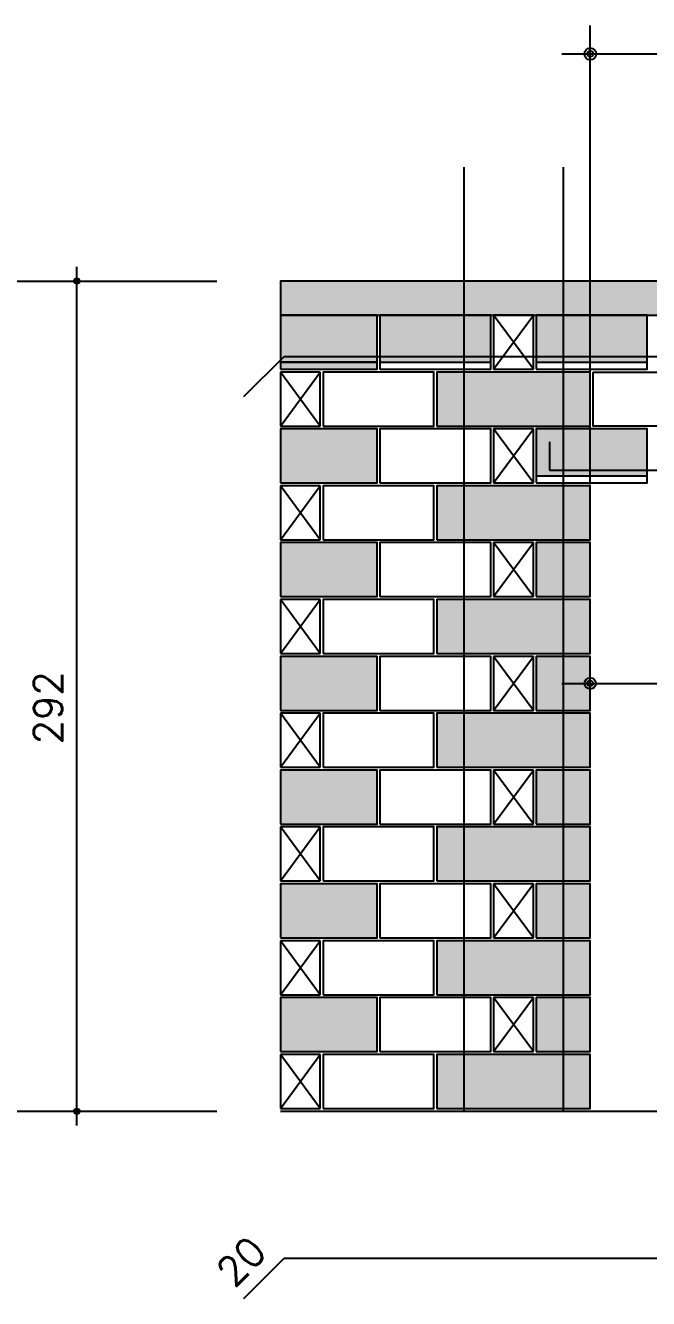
# Model space of a CAD drawing. Extents: x -1.9 to 86, y -1.5 to 61.
# Drawn here: x 38.15 to 42.53, y 10.86 to 19.81 of the extents above; entities that cross this region are included whole.
import ezdxf

# ---------------------------------------------------------------- set-up
doc = ezdxf.new("R2010")
doc.units = 0
doc.header["$MEASUREMENT"] = 0
for name, color, linetype in [('PENA_01', 1, 'CONTINUOUS'), ('PENA_02', 2, 'CONTINUOUS'), ('PENA_03', 3, 'CONTINUOUS'), ('PENA_05', 5, 'CONTINUOUS'), ('PENA_09', 254, 'CONTINUOUS'), ('PENA_11', 252, 'CONTINUOUS'), ('PENA_19', 240, 'CONTINUOUS'), ('PENA_21', 100, 'CONTINUOUS'), ('PENA_23', 50, 'CONTINUOUS')]:
    doc.layers.add(name, color=color, linetype=linetype)
doc.styles.get("Standard").update_dxf_attribs({"font": 'ROMANS.SHX'})

msp = doc.modelspace()

# ---------------------------------------------------------------- linework, layer by layer
at = {"layer": 'PENA_01', "linetype": 'Continuous'}
for p, q in [((42.12495, 16.583125), (42.12495, 19.810517)), ((41.92495, 19.610517), (45.34495, 19.610517)), ((37.366594, 18.013125), (39.497458, 18.013125)), ((39.94495, 17.443125), (40.62495, 17.443125)), ((40.64495, 17.443125), (41.42495, 17.443125)), ((41.74495, 17.443125), (42.52495, 17.443125)), ((41.74495, 16.643125), (42.52495, 16.643125)), ((41.92495, 15.183125), (45.34495, 15.183125)), ((37.366594, 12.173125), (39.497458, 12.173125))]:
    msp.add_line(p, q, dxfattribs=at)
at = {"layer": 'PENA_02', "linetype": 'Continuous'}
for p, q in [((41.72495, 17.773125), (41.44495, 17.773125)), ((41.44495, 17.773125), (41.44495, 17.393125)), ((41.72495, 17.393125), (41.72495, 17.773125)), ((40.22495, 17.373125), (39.94495, 17.373125)), ((39.94495, 17.373125), (39.94495, 16.993125)), ((40.22495, 16.993125), (40.22495, 17.373125)), ((41.44495, 17.393125), (41.72495, 17.393125)), ((39.94495, 16.993125), (40.22495, 16.993125)), ((41.72495, 16.973125), (41.44495, 16.973125)), ((41.44495, 16.973125), (41.44495, 16.593125)), ((41.72495, 16.593125), (41.72495, 16.973125)), ((40.22495, 16.573125), (39.94495, 16.573125)), ((39.94495, 16.573125), (39.94495, 16.193125)), ((40.22495, 16.193125), (40.22495, 16.573125)), ((41.44495, 16.593125), (41.72495, 16.593125)), ((39.94495, 16.193125), (40.22495, 16.193125)), ((41.72495, 16.173125), (41.44495, 16.173125)), ((41.44495, 16.173125), (41.44495, 15.793125)), ((41.72495, 15.793125), (41.72495, 16.173125)), ((40.22495, 15.773125), (39.94495, 15.773125)), ((39.94495, 15.773125), (39.94495, 15.393125)), ((40.22495, 15.393125), (40.22495, 15.773125)), ((41.44495, 15.793125), (41.72495, 15.793125)), ((39.94495, 15.393125), (40.22495, 15.393125)), ((41.72495, 15.373125), (41.44495, 15.373125)), ((41.44495, 15.373125), (41.44495, 14.993125)), ((41.72495, 14.993125), (41.72495, 15.373125)), ((40.22495, 14.973125), (39.94495, 14.973125)), ((39.94495, 14.973125), (39.94495, 14.593125)), ((40.22495, 14.593125), (40.22495, 14.973125)), ((41.44495, 14.993125), (41.72495, 14.993125)), ((39.94495, 14.593125), (40.22495, 14.593125)), ((41.72495, 14.573125), (41.44495, 14.573125)), ((41.44495, 14.573125), (41.44495, 14.193125)), ((41.72495, 14.193125), (41.72495, 14.573125)), ((40.22495, 14.173125), (39.94495, 14.173125)), ((39.94495, 14.173125), (39.94495, 13.793125)), ((40.22495, 13.793125), (40.22495, 14.173125)), ((41.44495, 14.193125), (41.72495, 14.193125)), ((39.94495, 13.793125), (40.22495, 13.793125)), ((41.72495, 13.773125), (41.44495, 13.773125)), ((41.44495, 13.773125), (41.44495, 13.393125)), ((41.72495, 13.393125), (41.72495, 13.773125)), ((40.22495, 13.373125), (39.94495, 13.373125)), ((39.94495, 13.373125), (39.94495, 12.993125)), ((40.22495, 12.993125), (40.22495, 13.373125)), ((41.44495, 13.393125), (41.72495, 13.393125)), ((39.94495, 12.993125), (40.22495, 12.993125)), ((41.72495, 12.973125), (41.44495, 12.973125)), ((41.44495, 12.973125), (41.44495, 12.593125)), ((41.72495, 12.593125), (41.72495, 12.973125)), ((40.22495, 12.573125), (39.94495, 12.573125)), ((39.94495, 12.573125), (39.94495, 12.193125)), ((40.22495, 12.193125), (40.22495, 12.573125)), ((41.44495, 12.593125), (41.72495, 12.593125)), ((39.94495, 12.193125), (40.22495, 12.193125)), ((39.94495, 12.173125), (49.92495, 12.173125))]:
    msp.add_line(p, q, dxfattribs=at)
for points in [[(39.94495, 17.773125), (49.92495, 17.773125), (49.92495, 18.013125), (39.94495, 18.013125), (39.94495, 17.773125)], [(39.94495, 17.393125), (40.62495, 17.393125), (40.62495, 17.773125), (39.94495, 17.773125), (39.94495, 17.393125)], [(40.64495, 17.393125), (41.42495, 17.393125), (41.42495, 17.773125), (40.64495, 17.773125), (40.64495, 17.393125)], [(41.74495, 17.393125), (42.52495, 17.393125), (42.52495, 17.773125), (41.74495, 17.773125), (41.74495, 17.393125)], [(40.24495, 16.993125), (41.02495, 16.993125), (41.02495, 17.373125), (40.24495, 17.373125), (40.24495, 16.993125)], [(41.04495, 16.993125), (42.12495, 16.993125), (42.12495, 17.373125), (41.04495, 17.373125), (41.04495, 16.993125)], [(42.14495, 17.373125), (42.92495, 17.373125), (42.92495, 16.993125), (42.14495, 16.993125), (42.14495, 17.373125)], [(39.94495, 16.593125), (40.62495, 16.593125), (40.62495, 16.973125), (39.94495, 16.973125), (39.94495, 16.593125)], [(40.64495, 16.593125), (41.42495, 16.593125), (41.42495, 16.973125), (40.64495, 16.973125), (40.64495, 16.593125)], [(41.74495, 16.593125), (42.52495, 16.593125), (42.52495, 16.973125), (41.74495, 16.973125), (41.74495, 16.593125)], [(40.24495, 16.193125), (41.02495, 16.193125), (41.02495, 16.573125), (40.24495, 16.573125), (40.24495, 16.193125)], [(41.04495, 16.193125), (42.12495, 16.193125), (42.12495, 16.573125), (41.04495, 16.573125), (41.04495, 16.193125)], [(39.94495, 15.793125), (40.62495, 15.793125), (40.62495, 16.173125), (39.94495, 16.173125), (39.94495, 15.793125)], [(40.64495, 15.793125), (41.42495, 15.793125), (41.42495, 16.173125), (40.64495, 16.173125), (40.64495, 15.793125)], [(41.74495, 15.793125), (42.12495, 15.793125), (42.12495, 16.173125), (41.74495, 16.173125), (41.74495, 15.793125)], [(40.24495, 15.393125), (41.02495, 15.393125), (41.02495, 15.773125), (40.24495, 15.773125), (40.24495, 15.393125)], [(41.04495, 15.393125), (42.12495, 15.393125), (42.12495, 15.773125), (41.04495, 15.773125), (41.04495, 15.393125)], [(39.94495, 14.993125), (40.62495, 14.993125), (40.62495, 15.373125), (39.94495, 15.373125), (39.94495, 14.993125)], [(40.64495, 14.993125), (41.42495, 14.993125), (41.42495, 15.373125), (40.64495, 15.373125), (40.64495, 14.993125)], [(41.74495, 14.993125), (42.12495, 14.993125), (42.12495, 15.373125), (41.74495, 15.373125), (41.74495, 14.993125)], [(40.24495, 14.593125), (41.02495, 14.593125), (41.02495, 14.973125), (40.24495, 14.973125), (40.24495, 14.593125)], [(41.04495, 14.593125), (42.12495, 14.593125), (42.12495, 14.973125), (41.04495, 14.973125), (41.04495, 14.593125)], [(39.94495, 14.193125), (40.62495, 14.193125), (40.62495, 14.573125), (39.94495, 14.573125), (39.94495, 14.193125)], [(40.64495, 14.193125), (41.42495, 14.193125), (41.42495, 14.573125), (40.64495, 14.573125), (40.64495, 14.193125)], [(41.74495, 14.193125), (42.12495, 14.193125), (42.12495, 14.573125), (41.74495, 14.573125), (41.74495, 14.193125)], [(40.24495, 13.793125), (41.02495, 13.793125), (41.02495, 14.173125), (40.24495, 14.173125), (40.24495, 13.793125)], [(41.04495, 13.793125), (42.12495, 13.793125), (42.12495, 14.173125), (41.04495, 14.173125), (41.04495, 13.793125)], [(39.94495, 13.393125), (40.62495, 13.393125), (40.62495, 13.773125), (39.94495, 13.773125), (39.94495, 13.393125)], [(40.64495, 13.393125), (41.42495, 13.393125), (41.42495, 13.773125), (40.64495, 13.773125), (40.64495, 13.393125)], [(41.74495, 13.393125), (42.12495, 13.393125), (42.12495, 13.773125), (41.74495, 13.773125), (41.74495, 13.393125)], [(40.24495, 12.993125), (41.02495, 12.993125), (41.02495, 13.373125), (40.24495, 13.373125), (40.24495, 12.993125)], [(41.04495, 12.993125), (42.12495, 12.993125), (42.12495, 13.373125), (41.04495, 13.373125), (41.04495, 12.993125)], [(39.94495, 12.593125), (40.62495, 12.593125), (40.62495, 12.973125), (39.94495, 12.973125), (39.94495, 12.593125)], [(40.64495, 12.593125), (41.42495, 12.593125), (41.42495, 12.973125), (40.64495, 12.973125), (40.64495, 12.593125)], [(41.74495, 12.593125), (42.12495, 12.593125), (42.12495, 12.973125), (41.74495, 12.973125), (41.74495, 12.593125)], [(40.24495, 12.193125), (41.02495, 12.193125), (41.02495, 12.573125), (40.24495, 12.573125), (40.24495, 12.193125)], [(41.04495, 12.193125), (42.12495, 12.193125), (42.12495, 12.573125), (41.04495, 12.573125), (41.04495, 12.193125)]]:
    msp.add_lwpolyline(points, dxfattribs=at)
for centre, radius in [((42.12495, 19.610517), 0.041625), ((42.12495, 19.610517), 0.02075), ((38.51274, 18.013125), 0.02), ((38.51274, 18.013125), 0.01), ((42.12495, 15.183125), 0.04), ((42.12495, 15.183125), 0.02), ((38.51274, 12.173125), 0.02), ((38.51274, 12.173125), 0.01)]:
    msp.add_circle(centre, radius, dxfattribs=at)
at = {"layer": 'PENA_03', "linetype": 'Continuous'}
for p, q in [((38.51274, 12.072593), (38.51274, 18.113125)), ((41.44495, 17.393125), (41.72495, 17.773125)), ((41.72495, 17.393125), (41.44495, 17.773125)), ((39.94495, 16.993125), (40.22495, 17.373125)), ((40.22495, 16.993125), (39.94495, 17.373125)), ((41.44495, 16.593125), (41.72495, 16.973125)), ((41.72495, 16.593125), (41.44495, 16.973125)), ((39.94495, 16.193125), (40.22495, 16.573125)), ((40.22495, 16.193125), (39.94495, 16.573125)), ((42.12495, 16.383125), (42.12495, 16.383125)), ((41.44495, 15.793125), (41.72495, 16.173125)), ((41.72495, 15.793125), (41.44495, 16.173125)), ((39.94495, 15.393125), (40.22495, 15.773125)), ((40.22495, 15.393125), (39.94495, 15.773125)), ((41.44495, 14.993125), (41.72495, 15.373125)), ((41.72495, 14.993125), (41.44495, 15.373125)), ((42.12495, 15.183125), (42.12495, 15.183125)), ((39.94495, 14.593125), (40.22495, 14.973125)), ((40.22495, 14.593125), (39.94495, 14.973125)), ((41.44495, 14.193125), (41.72495, 14.573125)), ((41.72495, 14.193125), (41.44495, 14.573125)), ((39.94495, 13.793125), (40.22495, 14.173125)), ((40.22495, 13.793125), (39.94495, 14.173125)), ((41.44495, 13.393125), (41.72495, 13.773125)), ((41.72495, 13.393125), (41.44495, 13.773125)), ((39.94495, 12.993125), (40.22495, 13.373125)), ((40.22495, 12.993125), (39.94495, 13.373125)), ((41.44495, 12.593125), (41.72495, 12.973125)), ((41.72495, 12.593125), (41.44495, 12.973125)), ((39.94495, 12.193125), (40.22495, 12.573125)), ((40.22495, 12.193125), (39.94495, 12.573125))]:
    msp.add_line(p, q, dxfattribs=at)
at = {"layer": 'PENA_05', "linetype": 'Continuous'}
for p, q in [((39.688632, 17.200104), (39.971475, 17.482947)), ((39.971475, 17.482947), (49.82478, 17.483305)), ((41.838244, 16.883125), (41.838244, 16.683125)), ((41.838244, 16.683125), (45.498244, 16.683125)), ((39.688632, 10.856359), (39.971475, 11.139202)), ((39.971475, 11.139202), (49.82478, 11.139561))]:
    msp.add_line(p, q, dxfattribs=at)
for points in [[(41.23495, 18.813125), (41.23495, 12.173125)], [(41.93495, 18.813125), (41.93495, 12.173125)]]:
    msp.add_lwpolyline(points, dxfattribs=at)
at = {"layer": 'PENA_09', "linetype": 'Continuous'}
for points in [[(39.94495, 17.443125), (40.62495, 17.443125), (40.62495, 17.773125), (39.94495, 17.773125), (39.94495, 17.443125)], [(40.64495, 17.443125), (41.42495, 17.443125), (41.42495, 17.773125), (40.64495, 17.773125), (40.64495, 17.443125)], [(41.74495, 17.443125), (42.52495, 17.443125), (42.52495, 17.773125), (41.74495, 17.773125), (41.74495, 17.443125)], [(41.74495, 16.643125), (42.52495, 16.643125), (42.52495, 16.973125), (41.74495, 16.973125), (41.74495, 16.643125)]]:
    msp.add_lwpolyline(points, dxfattribs=at)
for points in [[(39.94495, 17.443125), (40.62495, 17.443125), (40.62495, 17.773125)], [(39.94495, 17.443125), (40.62495, 17.773125), (39.94495, 17.773125)], [(39.94495, 17.443125), (39.94495, 17.773125), (39.94495, 17.443125)], [(40.64495, 17.443125), (41.42495, 17.443125), (41.42495, 17.773125)], [(40.64495, 17.443125), (41.42495, 17.773125), (40.64495, 17.773125)], [(40.64495, 17.443125), (40.64495, 17.773125), (40.64495, 17.443125)], [(41.74495, 17.443125), (42.52495, 17.443125), (42.52495, 17.773125)], [(41.74495, 17.443125), (42.52495, 17.773125), (41.74495, 17.773125)], [(41.74495, 17.443125), (41.74495, 17.773125), (41.74495, 17.443125)], [(41.74495, 16.643125), (42.52495, 16.643125), (42.52495, 16.973125)], [(41.74495, 16.643125), (42.52495, 16.973125), (41.74495, 16.973125)], [(41.74495, 16.643125), (41.74495, 16.973125), (41.74495, 16.643125)]]:
    msp.add_solid(points, dxfattribs=at)
at = {"layer": 'PENA_11', "linetype": 'Continuous'}
for points in [[(39.94495, 17.773125), (49.92495, 17.773125), (49.92495, 18.013125)], [(39.94495, 17.773125), (49.92495, 18.013125), (39.94495, 18.013125)], [(39.94495, 17.773125), (39.94495, 18.013125), (39.94495, 17.773125)]]:
    msp.add_solid(points, dxfattribs=at)
at = {"layer": 'PENA_19', "linetype": 'Continuous'}
for points in [[(41.04495, 16.993125), (42.12495, 16.993125), (42.12495, 17.373125), (41.04495, 17.373125), (41.04495, 16.993125)], [(41.04495, 16.193125), (42.12495, 16.193125), (42.12495, 16.573125), (41.04495, 16.573125), (41.04495, 16.193125)], [(41.04495, 15.393125), (42.12495, 15.393125), (42.12495, 15.773125), (41.04495, 15.773125), (41.04495, 15.393125)], [(41.04495, 14.593125), (42.12495, 14.593125), (42.12495, 14.973125), (41.04495, 14.973125), (41.04495, 14.593125)], [(41.04495, 13.793125), (42.12495, 13.793125), (42.12495, 14.173125), (41.04495, 14.173125), (41.04495, 13.793125)], [(41.04495, 12.993125), (42.12495, 12.993125), (42.12495, 13.373125), (41.04495, 13.373125), (41.04495, 12.993125)], [(41.04495, 12.193125), (42.12495, 12.193125), (42.12495, 12.573125), (41.04495, 12.573125), (41.04495, 12.193125)]]:
    msp.add_lwpolyline(points, dxfattribs=at)
for points in [[(41.04495, 16.993125), (42.12495, 16.993125), (42.12495, 17.373125)], [(41.04495, 16.993125), (42.12495, 17.373125), (41.04495, 17.373125)], [(41.04495, 16.993125), (41.04495, 17.373125), (41.04495, 16.993125)], [(41.04495, 16.193125), (42.12495, 16.193125), (42.12495, 16.573125)], [(41.04495, 16.193125), (42.12495, 16.573125), (41.04495, 16.573125)], [(41.04495, 16.193125), (41.04495, 16.573125), (41.04495, 16.193125)], [(41.04495, 15.393125), (42.12495, 15.393125), (42.12495, 15.773125)], [(41.04495, 15.393125), (42.12495, 15.773125), (41.04495, 15.773125)], [(41.04495, 15.393125), (41.04495, 15.773125), (41.04495, 15.393125)], [(41.04495, 14.593125), (42.12495, 14.593125), (42.12495, 14.973125)], [(41.04495, 14.593125), (42.12495, 14.973125), (41.04495, 14.973125)], [(41.04495, 14.593125), (41.04495, 14.973125), (41.04495, 14.593125)], [(41.04495, 13.793125), (42.12495, 13.793125), (42.12495, 14.173125)], [(41.04495, 13.793125), (42.12495, 14.173125), (41.04495, 14.173125)], [(41.04495, 13.793125), (41.04495, 14.173125), (41.04495, 13.793125)], [(41.04495, 12.993125), (42.12495, 12.993125), (42.12495, 13.373125)], [(41.04495, 12.993125), (42.12495, 13.373125), (41.04495, 13.373125)], [(41.04495, 12.993125), (41.04495, 13.373125), (41.04495, 12.993125)], [(41.04495, 12.193125), (42.12495, 12.193125), (42.12495, 12.573125)], [(41.04495, 12.193125), (42.12495, 12.573125), (41.04495, 12.573125)], [(41.04495, 12.193125), (41.04495, 12.573125), (41.04495, 12.193125)]]:
    msp.add_solid(points, dxfattribs=at)
at = {"layer": 'PENA_21', "linetype": 'Continuous'}
for points in [[(39.94495, 17.393125), (40.62495, 17.393125), (40.62495, 17.443125), (39.94495, 17.443125), (39.94495, 17.393125)], [(39.94495, 16.593125), (40.62495, 16.593125), (40.62495, 16.973125), (39.94495, 16.973125), (39.94495, 16.593125)], [(39.94495, 15.793125), (40.62495, 15.793125), (40.62495, 16.173125), (39.94495, 16.173125), (39.94495, 15.793125)], [(39.94495, 14.993125), (40.62495, 14.993125), (40.62495, 15.373125), (39.94495, 15.373125), (39.94495, 14.993125)], [(39.94495, 14.193125), (40.62495, 14.193125), (40.62495, 14.573125), (39.94495, 14.573125), (39.94495, 14.193125)], [(39.94495, 13.393125), (40.62495, 13.393125), (40.62495, 13.773125), (39.94495, 13.773125), (39.94495, 13.393125)], [(39.94495, 12.593125), (40.62495, 12.593125), (40.62495, 12.973125), (39.94495, 12.973125), (39.94495, 12.593125)]]:
    msp.add_lwpolyline(points, dxfattribs=at)
for points in [[(39.94495, 17.393125), (40.62495, 17.393125), (40.62495, 17.443125)], [(39.94495, 17.393125), (40.62495, 17.443125), (39.94495, 17.443125)], [(39.94495, 17.393125), (39.94495, 17.443125), (39.94495, 17.393125)], [(39.94495, 16.593125), (40.62495, 16.593125), (40.62495, 16.973125)], [(39.94495, 16.593125), (40.62495, 16.973125), (39.94495, 16.973125)], [(39.94495, 16.593125), (39.94495, 16.973125), (39.94495, 16.593125)], [(39.94495, 15.793125), (40.62495, 15.793125), (40.62495, 16.173125)], [(39.94495, 15.793125), (40.62495, 16.173125), (39.94495, 16.173125)], [(39.94495, 15.793125), (39.94495, 16.173125), (39.94495, 15.793125)], [(39.94495, 14.993125), (40.62495, 14.993125), (40.62495, 15.373125)], [(39.94495, 14.993125), (40.62495, 15.373125), (39.94495, 15.373125)], [(39.94495, 14.993125), (39.94495, 15.373125), (39.94495, 14.993125)], [(39.94495, 14.193125), (40.62495, 14.193125), (40.62495, 14.573125)], [(39.94495, 14.193125), (40.62495, 14.573125), (39.94495, 14.573125)], [(39.94495, 14.193125), (39.94495, 14.573125), (39.94495, 14.193125)], [(39.94495, 13.393125), (40.62495, 13.393125), (40.62495, 13.773125)], [(39.94495, 13.393125), (40.62495, 13.773125), (39.94495, 13.773125)], [(39.94495, 13.393125), (39.94495, 13.773125), (39.94495, 13.393125)], [(39.94495, 12.593125), (40.62495, 12.593125), (40.62495, 12.973125)], [(39.94495, 12.593125), (40.62495, 12.973125), (39.94495, 12.973125)], [(39.94495, 12.593125), (39.94495, 12.973125), (39.94495, 12.593125)]]:
    msp.add_solid(points, dxfattribs=at)
at = {"layer": 'PENA_23', "linetype": 'Continuous'}
for points in [[(41.74495, 15.793125), (42.12495, 15.793125), (42.12495, 16.173125), (41.74495, 16.173125), (41.74495, 15.793125)], [(41.74495, 14.993125), (42.12495, 14.993125), (42.12495, 15.373125), (41.74495, 15.373125), (41.74495, 14.993125)], [(41.74495, 14.193125), (42.12495, 14.193125), (42.12495, 14.573125), (41.74495, 14.573125), (41.74495, 14.193125)], [(41.74495, 13.393125), (42.12495, 13.393125), (42.12495, 13.773125), (41.74495, 13.773125), (41.74495, 13.393125)], [(41.74495, 12.593125), (42.12495, 12.593125), (42.12495, 12.973125), (41.74495, 12.973125), (41.74495, 12.593125)]]:
    msp.add_lwpolyline(points, dxfattribs=at)
for points in [[(41.74495, 15.793125), (42.12495, 15.793125), (42.12495, 16.173125)], [(41.74495, 15.793125), (42.12495, 16.173125), (41.74495, 16.173125)], [(41.74495, 15.793125), (41.74495, 16.173125), (41.74495, 15.793125)], [(41.74495, 14.993125), (42.12495, 14.993125), (42.12495, 15.373125)], [(41.74495, 14.993125), (42.12495, 15.373125), (41.74495, 15.373125)], [(41.74495, 14.993125), (41.74495, 15.373125), (41.74495, 14.993125)], [(41.74495, 14.193125), (42.12495, 14.193125), (42.12495, 14.573125)], [(41.74495, 14.193125), (42.12495, 14.573125), (41.74495, 14.573125)], [(41.74495, 14.193125), (41.74495, 14.573125), (41.74495, 14.193125)], [(41.74495, 13.393125), (42.12495, 13.393125), (42.12495, 13.773125)], [(41.74495, 13.393125), (42.12495, 13.773125), (41.74495, 13.773125)], [(41.74495, 13.393125), (41.74495, 13.773125), (41.74495, 13.393125)], [(41.74495, 12.593125), (42.12495, 12.593125), (42.12495, 12.973125)], [(41.74495, 12.593125), (42.12495, 12.973125), (41.74495, 12.973125)], [(41.74495, 12.593125), (41.74495, 12.973125), (41.74495, 12.593125)]]:
    msp.add_solid(points, dxfattribs=at)

# ---------------------------------------------------------------- texts
at = {"layer": 'PENA_03', "linetype": 'Continuous'}
for s, rotation, p in [('292', 90, (38.410436, 14.754523)), ('20', 45, (39.617921, 10.92707))]:
    msp.add_text(s, height=0.2, rotation=rotation, dxfattribs=at).set_placement(p)

doc.saveas('drawing.dxf')
